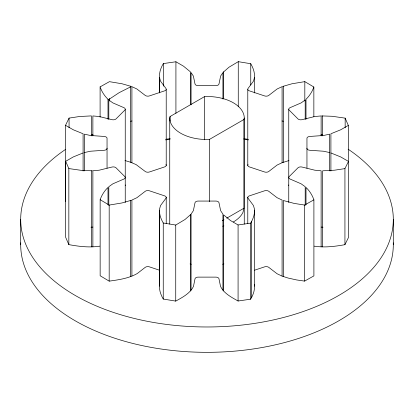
<?xml version="1.0" encoding="UTF-8"?>
<svg xmlns="http://www.w3.org/2000/svg" width="414" height="414" viewBox="0 0 414 414"><rect width="100%" height="100%" fill="white"/><g stroke="black" fill="none" stroke-linecap="round" stroke-linejoin="round"><path stroke-width="0.62" d="M163.251 299.053L163.251 222.996C160.999 219.094 159.297 214.68 159.442 210.11L159.442 286.167C159.297 290.737 160.999 295.151 163.251 299.053L175.738 301.102C182.341 297.402 190.042 293.516 193.483 286.384L195.02 278.772A3.25 1.879 0 0 1 198.627 277.121L215.373 277.121A3.25 1.879 0 0 1 218.98 278.772L220.517 286.384C223.922 293.459 231.545 297.33 238.081 301.014L250.672 299.182C252.964 295.249 254.708 290.788 254.558 286.167L254.496 209.251L253.477 205.572L248.027 198.218A3.25 1.879 0 0 1 249.725 195.755L264.23 190.916A3.25 1.879 0 0 1 268.774 191.304L277.08 197.701L282.089 200.055L282.089 276.112L288.046 278.027L296.522 279.926L304.585 281.106L313.9 275.89L313.9 199.833C312.291 195.16 309.584 190.849 305.998 187.438L305.998 204.842M159.442 286.167L159.602 284.527M254.496 77.47L253.477 81.149L248.027 88.498A3.25 1.879 0 0 0 249.725 90.966L264.23 95.8A3.25 1.879 0 0 0 268.774 95.417L277.08 89.015L282.089 86.666L282.089 162.723L277.08 165.072L268.774 171.474A3.25 1.879 0 0 1 264.23 171.857L249.725 167.023A3.25 1.879 0 0 1 248.027 164.555M169.74 224.072L169.74 118.006L170.082 116.505L204.397 96.695L207 96.493A37.26 21.512 0 0 1 244.26 118.006L244.26 224.072M233.346 221.951A37.26 21.512 0 0 0 242.992 212.31L243.918 208.242L243.918 119.511L244.26 118.006M159.442 270.197L149.77 266.973A3.25 1.879 0 0 0 145.226 267.361L137.298 273.509C128.785 278.399 118.761 279.802 109.182 281.137L100.147 275.755L100.147 199.698C101.761 195.077 104.447 190.818 108.002 187.438L108.002 204.842M282.607 86.469L291.963 83.773L304.818 81.641L313.853 87.018C312.239 91.644 309.553 95.903 305.998 99.277L305.998 119.263M250.672 299.182L250.672 223.125C252.964 219.192 254.708 214.731 254.558 210.11M65.51 201.37L65.51 125.313L69.066 118.104L79.504 116.51L91.38 115.899L91.38 135.885M314.216 246.144C324.41 247.795 334.854 246.48 344.934 244.674L344.934 168.617L348.49 161.408L340.665 156.911L330.91 152.957M344.934 244.674L348.49 237.465L348.49 161.408M190.378 104.695L190.378 71.824L183.526 66.188L175.919 61.764L163.328 63.59C161.036 67.523 159.292 71.989 159.442 76.606L159.442 92.72M223.213 72.269L228.978 67.228L238.262 61.67L250.749 63.72C253.001 67.622 254.703 72.041 254.558 76.606L254.496 92.938M163.251 222.996L175.738 225.045L185.022 219.487L190.787 214.452M99.784 246.144C89.512 247.805 78.991 246.465 68.838 244.627L65.671 237.362L65.671 161.305L73.335 156.911L83.09 152.957M321.745 115.92L332.183 116.282L345.162 118.145L348.329 125.416L340.665 129.805L330.91 133.763L330.91 171.003M169.74 118.006A37.26 21.512 0 0 0 207 139.518L209.603 139.321L243.918 119.511M222.334 220.703L223.995 219.746M226.758 218.147L243.918 208.242M100.1 86.883L109.415 81.667L122.037 83.773L131.393 86.469L119.175 92.653L108.468 99.707C104.644 96.234 101.777 91.758 100.1 86.883L100.1 117.178M283.347 276.573L283.347 200.516L294.163 203.414L304.585 205.049L313.9 199.833M282.089 162.723L288.982 160.56M100.147 199.698L109.182 205.08L122.037 202.943L131.393 200.247M254.558 270.197L264.23 266.973A3.25 1.879 0 0 1 268.774 267.361L277.08 273.757L282.089 276.112M84.415 152.554L90.443 151.224L104.193 150.277A3.25 1.879 0 0 0 107.045 148.196M344.934 168.617L334.496 170.206L322.62 170.816L322.62 246.873M165.848 139.285L170.252 138.643M223.622 290.954L223.622 214.897L230.474 220.533L238.081 224.957L250.672 223.125M91.002 227.219L92.886 227.095M65.671 161.305L68.838 168.57L81.817 170.433L92.255 170.801M321.114 227.095L322.998 227.219M243.882 138.654L248.25 139.368M125.018 160.56L130.653 162.262L136.123 164.606L145.226 171.474A3.25 1.879 0 0 0 149.77 171.857L164.275 167.023A3.25 1.879 0 0 0 165.973 164.555M329.585 152.554L323.557 151.224L309.807 150.277A3.25 1.879 0 0 1 306.955 148.196M65.51 125.313L73.335 129.805L83.09 133.763L83.09 171.003M254.398 284.527L254.558 286.167M393.3 219.415L393.3 244.767M348.329 125.416L348.329 161.512M345.162 118.145L345.162 127.812M329.585 170.904L329.585 134.162L323.557 135.492L309.807 136.444A3.25 1.879 0 0 0 306.955 138.524L306.955 168.177M322.62 115.899L322.62 135.885M321.124 135.916L321.124 115.936L314.754 116.525L302.018 119.672A3.25 1.879 0 0 1 297.749 118.694L289.376 110.321A3.25 1.879 0 0 1 290.043 107.692L301.128 102.9L305.196 100.007L305.196 119.346M321.124 246.837L321.124 170.78L314.754 170.19L302.018 167.049A3.25 1.879 0 0 0 297.749 168.027L289.376 176.4A3.25 1.879 0 0 0 290.043 179.024L301.128 183.816L305.196 186.709L305.196 205.401M313.853 87.018L313.853 116.67M304.818 81.641L304.818 100.975M304.585 205.049L304.585 281.106M288.755 109.415L288.755 202.441M283.347 86.205L283.347 162.262M251.629 221.392L251.629 297.449M250.749 63.72L250.749 84.994M247.784 89.46L247.784 165.517M247.784 197.255L247.784 223.684M238.262 61.67L238.262 106.791M238.081 224.957L238.081 301.014M223.622 71.824L223.622 98.894M222.929 99.013L222.929 72.585L220.626 76.067L218.98 84.006A3.25 1.879 0 0 1 215.373 85.651L198.627 85.651A3.25 1.879 0 0 1 195.02 84.006L193.374 76.067L191.071 72.585L191.071 104.814M222.929 290.188L222.929 214.131L220.626 210.654L218.98 202.715A3.25 1.879 0 0 0 215.373 201.064L198.627 201.064A3.25 1.879 0 0 0 195.02 202.715L193.374 210.654L191.071 214.131L191.071 290.188M209.603 139.321L209.603 201.69M204.397 96.695L204.397 139.772M190.378 214.897L190.378 290.954M175.919 61.764L175.919 113.327M175.738 225.045L175.738 301.102M170.082 116.505L170.082 121.007M166.216 89.46L166.216 165.517M166.216 197.255L166.216 223.684M163.328 63.59L163.328 86.153M159.504 92.938L159.504 77.47L160.523 81.149L165.973 88.498A3.25 1.879 0 0 1 164.275 90.966L149.77 95.8A3.25 1.879 0 0 1 145.226 95.417L136.92 89.015L131.911 86.666L131.911 162.723M159.504 285.308L159.504 209.251L160.523 205.572L165.973 198.218A3.25 1.879 0 0 0 164.275 195.755L149.77 190.916A3.25 1.879 0 0 0 145.226 191.304L136.92 197.701L131.911 200.055L131.911 276.112M130.653 86.205L130.653 162.262M130.653 200.516L130.653 276.573M125.245 109.415L125.245 202.441M109.415 98.423L109.415 101.006M109.182 205.08L109.182 281.137M108.804 119.346L108.804 100.007L112.872 102.9L123.957 107.692A3.25 1.879 0 0 1 124.624 110.321L116.251 118.694A3.25 1.879 0 0 1 111.982 119.672L99.246 116.525L92.876 115.936L92.876 135.916M108.804 205.401L108.804 186.709L112.872 183.816L123.957 179.024A3.25 1.879 0 0 0 124.624 176.4L116.251 168.027A3.25 1.879 0 0 0 111.982 167.049L99.246 170.19L92.876 170.78L92.876 246.837M108.002 99.277L108.002 119.263M107.045 168.177L107.045 138.524A3.25 1.879 0 0 0 104.193 136.444L90.443 135.492L84.415 134.162L84.415 170.904M91.38 170.816L91.38 246.873M69.066 118.104L69.066 127.771M68.838 168.57L68.838 244.627M20.7 219.415L20.7 244.767M393.269 242.852A186.3 107.557 0 0 1 207 352.33A186.3 107.557 0 0 1 20.731 242.852M165.626 139.896A186.3 107.557 0 0 1 170.025 139.347M243.975 139.347A186.3 107.557 0 0 1 248.374 139.896M223.927 263.935A37.26 21.512 0 0 1 222.753 264.261M191.247 264.261A37.26 21.512 0 0 1 190.073 263.935M348.138 149.206A186.3 107.557 0 0 1 335.635 297.221A186.3 107.557 0 0 1 78.955 297.547A186.3 107.557 0 0 1 65.334 149.563M91.189 135.166A186.3 107.557 0 0 1 92.984 134.353M130.736 121.281A186.3 107.557 0 0 1 131.973 120.966M282.027 120.966A186.3 107.557 0 0 1 283.264 121.281M321.016 134.353A186.3 107.557 0 0 1 322.811 135.166M125.235 184.986A3.25 1.879 0 0 1 125.245 185.472M288.755 185.472A3.25 1.879 0 0 1 288.765 184.986M223.927 225.904A37.26 21.512 0 0 1 222.753 226.235"/></g></svg>
